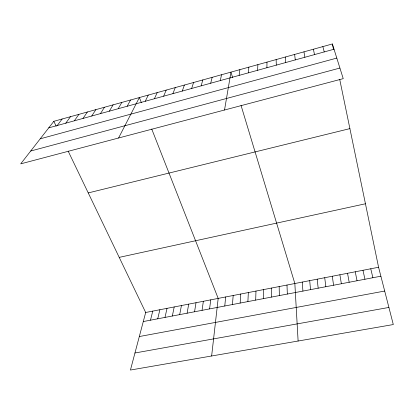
<?xml version="1.0" encoding="UTF-8"?>
<svg xmlns="http://www.w3.org/2000/svg" width="414" height="414" viewBox="0 0 414 414"><rect width="100%" height="100%" fill="white"/><g stroke="black" fill="none" stroke-linecap="round" stroke-linejoin="round"><path stroke-width="0.62" d="M263.537 298.608L263.661 289.577M266.911 67.725L266.983 62.121M255.692 300.103L255.971 291.068M247.898 301.589L248.333 292.553M257.586 70.297L257.891 64.646M240.146 303.069L240.731 294.028M232.44 304.544L233.175 295.498M248.328 72.848L248.861 67.151M224.776 306.003L225.656 296.957M211.637 355.988L218.183 298.406L151.741 129.059M209.577 308.906L210.752 299.85M239.126 75.384L239.887 69.645M202.048 310.345L203.362 301.288M194.554 311.773L196.013 302.717M224.523 110.01L230.976 72.119L232.632 77.599M187.107 313.196L188.706 304.135M179.702 314.609L181.435 305.548M172.338 316.017L174.206 306.95M220.305 80.575L221.526 74.743M165.01 317.414L167.018 308.347M157.729 318.806L159.871 309.734M210.69 83.224L212.144 77.351M150.484 320.188L152.761 311.116M68.175 151.141L145.687 312.487L130.436 370.044L393.3 324.55L378.582 267.258L339.713 79.379M201.142 85.853L202.824 79.938M191.666 88.467L193.571 82.505M182.253 91.064L184.385 85.056M172.912 93.636L175.257 87.592M163.633 96.193L166.195 90.107M154.422 98.734L157.196 92.607M145.273 101.254L148.259 95.091M118.575 138.007L139.383 97.554L141.412 102.729M127.17 106.248L130.565 100.002M118.213 108.716L121.809 102.434M109.317 111.169L113.11 104.851M100.483 113.602L104.473 107.247M91.711 116.023L95.893 109.632M82.997 118.425L87.37 111.997M74.344 120.81L78.903 114.352M65.748 123.175L70.494 116.686M57.215 125.53L62.141 119.004M53.841 121.312L20.7 163.861L343.227 78.65L332.38 43.956L53.841 121.312L56.195 126.208M48.733 127.869L334.031 49.225M40.205 138.814L336.799 58.084M30.703 151.017L339.915 68.051M88.244 192.919L349.897 128.619M119.206 257.373L365.448 203.771M145.687 312.487L378.582 267.258M143.285 321.559L380.88 276.205M139.311 336.541L384.694 291.047M134.954 352.992L388.906 307.442M241.051 105.456L294.846 283.518L298.116 341.022M322.848 46.606L324.24 51.926M370.763 268.774L372.89 277.732M362.98 270.285L364.936 279.248M313.377 49.235L314.516 54.607M332.38 43.956L333.508 49.395M355.243 271.791L357.034 280.754M347.548 273.281L349.173 282.255M303.974 51.848L304.864 57.267M339.899 274.772L341.359 283.75M332.287 276.247L333.586 285.23M324.716 277.716L325.854 286.711M294.633 54.441L295.275 59.906M317.191 279.181L318.169 288.175M309.703 280.635L310.521 289.634M302.256 282.079L302.919 291.089M285.355 57.018L285.753 62.535M286.985 285.044L287.337 294.064M276.138 59.575L276.298 65.138M279.165 286.566L279.357 295.586M271.393 288.077L271.424 297.102"/></g></svg>
